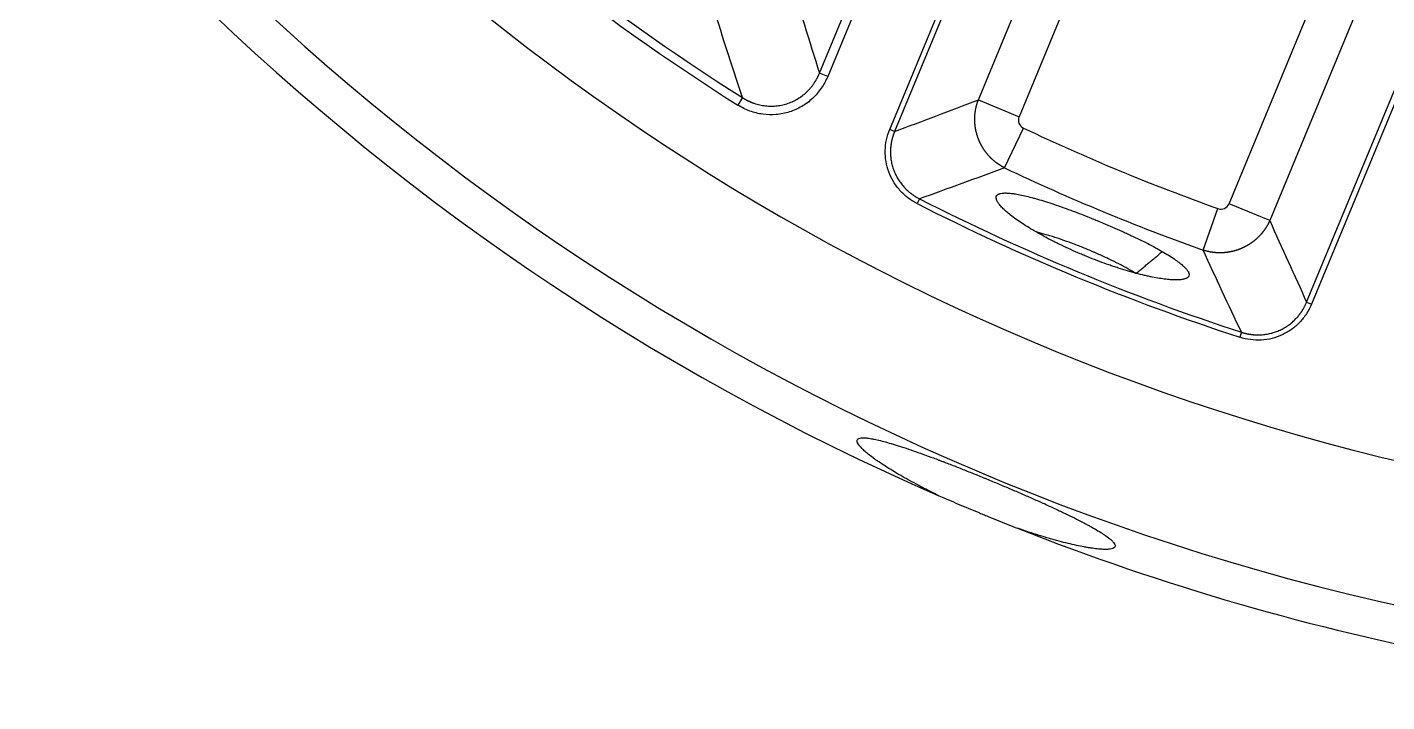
# Model space of a CAD drawing. Header units: millimetres. Extents: x 18 to 755, y 19 to 576.
# Drawn here: x 490.9 to 566.8, y 97.5 to 135.2 of the extents above; entities that cross this region are included whole.
import ezdxf

# ---------------------------------------------------------------- set-up
doc = ezdxf.new("R2010")
doc.units = ezdxf.units.MM
doc.layers.add('1', color=7, linetype='Continuous', true_color=0xffffff)

msp = doc.modelspace()

# ---------------------------------------------------------------- linework, layer by layer
at = {"layer": '1', "color": 7, "lineweight": -3}
for p, q in [((544.007, 131.105), (568.78, 190.914)), ((571.054, 189.972), (546.282, 130.163)), ((558.012, 125.305), (582.784, 185.114)), ((585.059, 184.172), (560.286, 124.363)), ((535.135, 132.598), (548.048, 163.771)), ((548.503, 163.582), (535.59, 132.409)), ((539.055, 129.454), (552.218, 161.234)), ((552.491, 161.12), (539.328, 129.341)), ((562.347, 119.806), (575.51, 151.586)), ((575.783, 151.473), (562.62, 119.693)), ((535.59, 132.409), (535.135, 132.598)), ((530.83, 131.229), (530.567, 130.813)), ((544.007, 131.105), (546.282, 130.163)), ((539.328, 129.341), (539.055, 129.454)), ((545.472, 127.305), (546.526, 129.53)), ((540.717, 125.577), (540.583, 125.314)), ((556.563, 122.711), (557.391, 125.03)), ((560.286, 124.363), (558.012, 125.305)), ((562.347, 119.806), (562.62, 119.693)), ((558.704, 118.127), (558.613, 117.846))]:
    msp.add_line(p, q, dxfattribs=at)
for radius, start, end in [(136.863, 90, 270), (129, 90, 270), (139, 203.48051, 246.51949), (124.92, 212.23044, 237.76956), (124.427, 212.23044, 237.76956), (118.347, 244.65302, 250.34884), (120.809, 244.65302, 250.34884), (124.456, 243.01503, 251.98683), (124.752, 243.01503, 251.98683), (139, 248.48051, 270)]:
    msp.add_arc((597.19, 236.483), radius, start, end, dxfattribs=at)
for points, degree in [([(533.465, 138.021), (534.011, 136.189), (534.568, 134.382), (535.135, 132.598)], 3), ([(530.83, 131.229), (530.233, 133.033), (529.646, 134.859), (529.07, 136.712)], 3), ([(539.328, 129.341), (540.882, 129.914), (542.442, 130.502), (544.007, 131.105)], 3), ([(545.472, 127.305), (543.881, 126.714), (542.296, 126.138), (540.717, 125.577)], 3), ([(560.286, 124.363), (560.967, 122.829), (561.654, 121.311), (562.347, 119.806)], 3), ([(552.811, 121.401), (554.284, 122.63)], 1), ([(558.704, 118.127), (557.984, 119.64), (557.271, 121.168), (556.563, 122.711)], 3)]:
    msp.add_open_spline(points, degree=degree, dxfattribs=at)
for points, knots in [([(535.59, 132.409), (535.493, 132.176), (535.374, 131.957), (535.09, 131.546), (534.924, 131.352), (534.558, 131.012), (534.359, 130.862), (533.925, 130.608), (533.694, 130.505), (533.219, 130.354), (532.969, 130.304), (532.47, 130.261), (532.221, 130.267), (531.722, 130.334), (531.477, 130.395), (531.008, 130.567), (530.781, 130.678), (530.567, 130.813)], [0, 0, 0, 0, 0.125, 0.125, 0.25, 0.25, 0.375, 0.375, 0.5, 0.5, 0.625, 0.625, 0.75, 0.75, 0.875, 0.875, 1, 1, 1, 1]), ([(530.83, 131.229), (530.838, 131.224), (530.855, 131.214), (530.879, 131.198), (530.904, 131.183), (530.929, 131.169), (530.953, 131.154), (530.978, 131.14), (531.003, 131.127), (531.027, 131.113), (531.052, 131.1), (531.076, 131.088), (531.101, 131.075), (531.125, 131.063), (531.149, 131.051), (531.173, 131.04), (531.197, 131.029), (531.221, 131.018), (531.245, 131.007), (531.269, 130.997), (531.292, 130.987), (531.316, 130.977), (531.339, 130.967), (531.362, 130.958), (531.385, 130.949), (531.453, 130.924), (531.565, 130.886), (531.722, 130.841), (531.878, 130.807), (532.09, 130.771), (532.36, 130.749), (532.686, 130.758), (533.004, 130.804), (533.312, 130.883), (533.608, 130.996), (533.894, 131.143), (534.165, 131.323), (534.372, 131.497), (534.525, 131.649), (534.632, 131.768), (534.735, 131.895), (534.809, 131.997), (534.857, 132.068), (534.882, 132.107), (534.906, 132.146), (534.931, 132.187), (534.955, 132.229), (534.979, 132.271), (535.003, 132.315), (535.026, 132.36), (535.049, 132.406), (535.072, 132.452), (535.093, 132.5), (535.115, 132.548), (535.128, 132.581), (535.135, 132.598)], [0, 0, 0, 0, 0.00566, 0.011286, 0.016879, 0.022438, 0.027961, 0.033449, 0.0389, 0.044314, 0.049691, 0.055028, 0.060327, 0.065586, 0.070804, 0.075981, 0.081116, 0.08621, 0.09126, 0.096266, 0.101229, 0.106147, 0.111019, 0.115846, 0.120627, 0.12536, 0.157663, 0.18934, 0.220315, 0.250518, 0.314144, 0.377208, 0.439371, 0.500319, 0.561213, 0.623318, 0.686319, 0.749876, 0.780095, 0.811091, 0.842795, 0.875128, 0.88387, 0.89277, 0.901824, 0.911028, 0.920379, 0.929873, 0.939506, 0.949275, 0.959175, 0.969201, 0.979351, 0.989618, 1, 1, 1, 1]), ([(545.472, 127.305), (545.464, 127.309), (545.448, 127.317), (545.423, 127.33), (545.399, 127.343), (545.375, 127.356), (545.351, 127.369), (545.327, 127.383), (545.303, 127.397), (545.28, 127.411), (545.256, 127.425), (545.233, 127.439), (545.209, 127.454), (545.186, 127.469), (545.163, 127.484), (545.141, 127.499), (545.118, 127.515), (545.095, 127.531), (545.073, 127.546), (545.051, 127.563), (545.029, 127.579), (545.007, 127.595), (544.985, 127.612), (544.963, 127.629), (544.942, 127.646), (544.921, 127.663), (544.899, 127.681), (544.879, 127.698), (544.858, 127.716), (544.837, 127.734), (544.817, 127.752), (544.797, 127.77), (544.777, 127.789), (544.757, 127.807), (544.737, 127.826), (544.718, 127.845), (544.699, 127.864), (544.68, 127.883), (544.661, 127.903), (544.642, 127.922), (544.624, 127.942), (544.606, 127.962), (544.588, 127.981), (544.57, 128.001), (544.552, 128.021), (544.535, 128.042), (544.518, 128.062), (544.501, 128.082), (544.484, 128.103), (544.467, 128.124), (544.451, 128.144), (544.435, 128.165), (544.419, 128.186), (544.403, 128.207), (544.388, 128.228), (544.373, 128.249), (544.358, 128.271), (544.343, 128.292), (544.328, 128.313), (544.314, 128.335), (544.3, 128.356), (544.286, 128.378), (544.272, 128.399), (544.259, 128.421), (544.246, 128.443), (544.233, 128.464), (544.22, 128.486), (544.207, 128.508), (544.195, 128.53), (544.183, 128.552), (544.171, 128.574), (544.159, 128.596), (544.148, 128.617), (544.136, 128.639), (544.125, 128.661), (544.115, 128.683), (544.104, 128.705), (544.094, 128.727), (544.083, 128.749), (544.073, 128.771), (544.064, 128.793), (544.054, 128.815), (544.045, 128.837), (544.036, 128.859), (544.027, 128.881), (544.018, 128.903), (544.007, 128.931), (543.994, 128.965), (543.979, 129.007), (543.965, 129.048), (543.951, 129.09), (543.938, 129.133), (543.925, 129.176), (543.913, 129.22), (543.901, 129.264), (543.89, 129.309), (543.879, 129.353), (543.87, 129.399), (543.86, 129.445), (543.852, 129.491), (543.844, 129.538), (543.837, 129.585), (543.83, 129.632), (543.825, 129.68), (543.82, 129.727), (543.815, 129.776), (543.812, 129.824), (543.809, 129.873), (543.807, 129.922), (543.806, 129.971), (543.806, 130.021), (543.806, 130.07), (543.807, 130.12), (543.809, 130.17), (543.812, 130.22), (543.816, 130.269), (543.82, 130.319), (543.826, 130.369), (543.832, 130.42), (543.839, 130.47), (543.847, 130.519), (543.856, 130.569), (543.865, 130.619), (543.876, 130.669), (543.887, 130.718), (543.899, 130.767), (543.912, 130.816), (543.926, 130.865), (543.941, 130.914), (543.956, 130.962), (543.972, 131.01), (543.989, 131.058), (544.001, 131.09), (544.007, 131.105)], [0, 0, 0, 0, 0.006177, 0.012357, 0.018539, 0.024722, 0.030908, 0.037094, 0.043281, 0.049469, 0.055656, 0.061844, 0.068031, 0.074216, 0.080401, 0.086583, 0.092764, 0.098942, 0.105117, 0.11129, 0.117458, 0.123623, 0.129783, 0.135939, 0.14209, 0.148236, 0.154376, 0.16051, 0.166637, 0.172758, 0.178872, 0.184979, 0.191077, 0.197168, 0.20325, 0.209323, 0.215387, 0.221442, 0.227486, 0.233521, 0.239545, 0.245559, 0.251561, 0.257552, 0.263531, 0.269498, 0.275452, 0.281394, 0.287323, 0.293238, 0.29914, 0.305028, 0.310901, 0.31676, 0.322604, 0.328434, 0.334247, 0.340045, 0.345828, 0.351593, 0.357343, 0.363076, 0.368791, 0.37449, 0.38017, 0.385833, 0.391478, 0.397105, 0.402714, 0.408303, 0.413874, 0.419425, 0.424957, 0.430469, 0.435962, 0.441434, 0.446887, 0.452318, 0.457729, 0.46312, 0.468489, 0.473837, 0.479163, 0.484468, 0.489751, 0.495013, 0.500252, 0.509941, 0.519704, 0.529542, 0.539452, 0.549434, 0.559485, 0.569606, 0.579795, 0.59005, 0.60037, 0.610753, 0.621198, 0.631704, 0.642269, 0.652891, 0.663569, 0.6743, 0.685083, 0.695917, 0.706799, 0.717728, 0.728702, 0.739718, 0.750775, 0.76187, 0.773003, 0.784169, 0.795369, 0.806598, 0.817856, 0.82914, 0.840447, 0.851777, 0.863125, 0.874491, 0.885872, 0.897265, 0.908669, 0.92008, 0.931498, 0.942919, 0.954342, 0.965763, 0.977182, 0.988595, 1, 1, 1, 1]), ([(546.282, 130.163), (546.234, 130.047), (546.232, 129.914), (546.321, 129.681), (546.412, 129.584), (546.526, 129.53)], [0, 0, 0, 0, 0.5, 0.5, 1, 1, 1, 1]), ([(540.583, 125.314), (540.401, 125.407), (540.231, 125.514), (539.911, 125.759), (539.762, 125.898), (539.491, 126.2), (539.371, 126.362), (539.163, 126.707), (539.074, 126.892), (538.933, 127.271), (538.882, 127.466), (538.815, 127.864), (538.801, 128.069), (538.81, 128.472), (538.833, 128.672), (538.917, 129.069), (538.977, 129.265), (539.055, 129.454)], [0, 0, 0, 0, 0.125, 0.125, 0.25, 0.25, 0.375, 0.375, 0.5, 0.5, 0.625, 0.625, 0.75, 0.75, 0.875, 0.875, 1, 1, 1, 1]), ([(539.328, 129.341), (539.325, 129.333), (539.319, 129.317), (539.309, 129.293), (539.3, 129.269), (539.291, 129.246), (539.282, 129.222), (539.273, 129.198), (539.264, 129.174), (539.256, 129.15), (539.248, 129.126), (539.24, 129.102), (539.233, 129.078), (539.225, 129.054), (539.218, 129.031), (539.211, 129.007), (539.205, 128.983), (539.198, 128.959), (539.192, 128.935), (539.186, 128.911), (539.18, 128.887), (539.174, 128.864), (539.169, 128.84), (539.164, 128.816), (539.159, 128.792), (539.154, 128.769), (539.149, 128.745), (539.145, 128.722), (539.141, 128.698), (539.137, 128.675), (539.133, 128.651), (539.129, 128.628), (539.126, 128.605), (539.123, 128.581), (539.12, 128.558), (539.117, 128.535), (539.114, 128.512), (539.112, 128.489), (539.11, 128.466), (539.108, 128.444), (539.106, 128.421), (539.104, 128.398), (539.103, 128.376), (539.101, 128.354), (539.1, 128.331), (539.099, 128.309), (539.098, 128.287), (539.095, 128.179), (539.1, 127.986), (539.133, 127.71), (539.191, 127.441), (539.273, 127.181), (539.38, 126.93), (539.51, 126.688), (539.665, 126.457), (539.793, 126.301), (539.877, 126.208), (539.911, 126.173), (539.945, 126.137), (539.981, 126.102), (540.017, 126.068), (540.054, 126.033), (540.092, 125.999), (540.131, 125.965), (540.171, 125.932), (540.212, 125.899), (540.254, 125.867), (540.297, 125.835), (540.34, 125.804), (540.384, 125.773), (540.43, 125.743), (540.476, 125.714), (540.523, 125.685), (540.57, 125.657), (540.618, 125.629), (540.668, 125.603), (540.701, 125.586), (540.717, 125.577)], [0, 0, 0, 0, 0.005809, 0.011607, 0.017393, 0.023167, 0.028928, 0.034677, 0.040413, 0.046136, 0.051845, 0.05754, 0.06322, 0.068886, 0.074536, 0.080171, 0.085791, 0.091394, 0.096981, 0.102551, 0.108104, 0.11364, 0.119158, 0.124658, 0.130139, 0.135602, 0.141046, 0.146471, 0.151876, 0.157261, 0.162626, 0.167971, 0.173295, 0.178598, 0.183879, 0.189139, 0.194378, 0.199594, 0.204787, 0.209959, 0.215107, 0.220232, 0.225334, 0.230412, 0.235466, 0.240496, 0.245502, 0.250483, 0.313708, 0.376574, 0.438826, 0.500224, 0.561607, 0.623859, 0.686739, 0.749991, 0.760912, 0.77195, 0.783101, 0.794364, 0.805735, 0.817213, 0.828793, 0.840475, 0.852253, 0.864126, 0.87609, 0.888141, 0.900278, 0.912495, 0.924791, 0.93716, 0.949601, 0.962109, 0.974681, 0.987312, 1, 1, 1, 1]), ([(546.444, 124.213), (546.324, 124.293), (546.211, 124.371), (545.999, 124.523), (545.901, 124.596), (545.718, 124.74), (545.634, 124.81), (545.537, 124.894), (545.519, 124.911), (545.482, 124.944), (545.464, 124.961), (545.412, 125.01), (545.313, 125.106), (545.233, 125.194), (545.143, 125.306), (545.105, 125.359), (545.061, 125.433), (545.042, 125.469), (545.028, 125.504), (545.019, 125.526), (545.015, 125.537), (544.999, 125.591), (544.994, 125.63), (545.002, 125.7), (545.013, 125.732), (545.053, 125.787), (545.081, 125.811), (545.136, 125.84), (545.156, 125.849), (545.189, 125.861), (545.201, 125.865), (545.225, 125.872), (545.289, 125.887), (545.364, 125.897), (545.5, 125.903), (545.575, 125.902), (545.741, 125.893), (545.832, 125.884), (545.955, 125.867), (545.98, 125.864), (546.032, 125.856), (546.109, 125.844), (546.191, 125.829), (546.358, 125.798), (546.476, 125.773), (546.724, 125.715), (546.854, 125.683), (547.059, 125.628), (547.129, 125.609), (547.236, 125.579), (547.273, 125.569), (547.345, 125.548), (547.529, 125.494), (547.719, 125.436), (548.03, 125.337), (548.19, 125.285), (548.518, 125.173), (548.685, 125.115), (548.9, 125.038), (548.944, 125.023), (549.03, 124.991), (549.074, 124.975), (549.204, 124.928), (549.291, 124.895), (549.553, 124.797), (549.729, 124.73), (550.083, 124.592), (550.261, 124.521), (550.486, 124.43), (550.531, 124.411), (550.621, 124.374), (550.666, 124.356), (550.801, 124.3), (550.891, 124.263), (551.158, 124.15), (551.334, 124.074), (551.683, 123.922), (551.856, 123.845), (552.112, 123.729), (552.239, 123.671), (552.365, 123.612), (552.449, 123.573), (552.491, 123.553), (552.697, 123.456), (552.858, 123.379), (553.17, 123.225), (553.321, 123.149), (553.613, 122.999), (553.755, 122.924), (553.926, 122.831), (553.96, 122.812), (554.027, 122.776), (554.126, 122.721), (554.222, 122.666), (554.284, 122.63)], [0, 0, 0, 0, 0.03125, 0.03125, 0.0625, 0.0625, 0.09375, 0.09375, 0.101563, 0.101563, 0.109375, 0.109375, 0.125, 0.15625, 0.15625, 0.1875, 0.1875, 0.203125, 0.210938, 0.210938, 0.21875, 0.21875, 0.25, 0.25, 0.28125, 0.28125, 0.3125, 0.3125, 0.328125, 0.328125, 0.335938, 0.335938, 0.34375, 0.375, 0.375, 0.40625, 0.40625, 0.4375, 0.4375, 0.445313, 0.445313, 0.453125, 0.46875, 0.46875, 0.5, 0.5, 0.53125, 0.53125, 0.546875, 0.546875, 0.554688, 0.554688, 0.5625, 0.59375, 0.59375, 0.625, 0.625, 0.65625, 0.65625, 0.664063, 0.664063, 0.671875, 0.671875, 0.6875, 0.6875, 0.71875, 0.71875, 0.75, 0.75, 0.757813, 0.757813, 0.765625, 0.765625, 0.78125, 0.78125, 0.8125, 0.8125, 0.84375, 0.84375, 0.859375, 0.867188, 0.867188, 0.875, 0.875, 0.90625, 0.90625, 0.9375, 0.9375, 0.96875, 0.96875, 0.976563, 0.976563, 0.984375, 1, 1, 1, 1]), ([(557.391, 125.03), (557.51, 124.987), (557.643, 124.992), (557.871, 125.093), (557.963, 125.188), (558.012, 125.305)], [0, 0, 0, 0, 0.5, 0.5, 1, 1, 1, 1]), ([(554.284, 122.63), (554.408, 122.559), (554.525, 122.489), (554.744, 122.353), (554.846, 122.287), (555.035, 122.159), (555.122, 122.097), (555.222, 122.021), (555.242, 122.006), (555.28, 121.976), (555.298, 121.962), (555.353, 121.918), (555.387, 121.889), (555.482, 121.805), (555.537, 121.752), (555.631, 121.651), (555.67, 121.603), (555.715, 121.534), (555.728, 121.512), (555.744, 121.48), (555.749, 121.469), (555.758, 121.448), (555.762, 121.438), (555.778, 121.388), (555.782, 121.351), (555.774, 121.283), (555.761, 121.252), (555.719, 121.196), (555.689, 121.171), (555.642, 121.144), (555.632, 121.139), (555.61, 121.129), (555.599, 121.124), (555.564, 121.11), (555.539, 121.102), (555.456, 121.08), (555.394, 121.068), (555.253, 121.052), (555.175, 121.048), (555.003, 121.045), (554.91, 121.048), (554.706, 121.06), (554.598, 121.07), (554.369, 121.097), (554.248, 121.113), (553.995, 121.154), (553.862, 121.179), (553.652, 121.22), (553.581, 121.235), (553.471, 121.259), (553.435, 121.267), (553.36, 121.284), (553.174, 121.327), (552.981, 121.375), (552.664, 121.459), (552.502, 121.504), (552.171, 121.602), (552.001, 121.654), (551.783, 121.724), (551.74, 121.738), (551.652, 121.767), (551.521, 121.81), (551.389, 121.855), (551.125, 121.947), (550.948, 122.011), (550.592, 122.144), (550.413, 122.213), (550.189, 122.303), (550.144, 122.321), (550.054, 122.358), (550.008, 122.376), (549.873, 122.432), (549.784, 122.469), (549.517, 122.583), (549.341, 122.66), (548.995, 122.817), (548.824, 122.897), (548.57, 123.019), (548.486, 123.06), (548.361, 123.122), (548.32, 123.143), (548.237, 123.184), (548.032, 123.288), (547.835, 123.392), (547.53, 123.558), (547.382, 123.641), (547.096, 123.806), (546.958, 123.888), (546.692, 124.053), (546.565, 124.134), (546.444, 124.213)], [0, 0, 0, 0, 0.03125, 0.03125, 0.0625, 0.0625, 0.09375, 0.09375, 0.101563, 0.101563, 0.109375, 0.109375, 0.125, 0.125, 0.15625, 0.15625, 0.1875, 0.1875, 0.203125, 0.203125, 0.210938, 0.210938, 0.21875, 0.21875, 0.25, 0.25, 0.28125, 0.28125, 0.3125, 0.3125, 0.320313, 0.320313, 0.328125, 0.328125, 0.34375, 0.34375, 0.375, 0.375, 0.40625, 0.40625, 0.4375, 0.4375, 0.46875, 0.46875, 0.5, 0.5, 0.53125, 0.53125, 0.546875, 0.546875, 0.554688, 0.554688, 0.5625, 0.59375, 0.59375, 0.625, 0.625, 0.65625, 0.65625, 0.664063, 0.664063, 0.671875, 0.6875, 0.6875, 0.71875, 0.71875, 0.75, 0.75, 0.757813, 0.757813, 0.765625, 0.765625, 0.78125, 0.78125, 0.8125, 0.8125, 0.84375, 0.84375, 0.859375, 0.859375, 0.867188, 0.867188, 0.875, 0.90625, 0.90625, 0.9375, 0.9375, 0.96875, 0.96875, 1, 1, 1, 1]), ([(560.286, 124.363), (560.282, 124.354), (560.275, 124.338), (560.264, 124.313), (560.252, 124.288), (560.24, 124.263), (560.228, 124.239), (560.215, 124.214), (560.203, 124.19), (560.19, 124.165), (560.177, 124.141), (560.164, 124.117), (560.15, 124.093), (560.136, 124.069), (560.123, 124.045), (560.108, 124.022), (560.094, 123.998), (560.079, 123.975), (560.065, 123.952), (560.05, 123.929), (560.034, 123.906), (560.019, 123.883), (560.003, 123.861), (559.988, 123.838), (559.972, 123.816), (559.956, 123.794), (559.939, 123.772), (559.923, 123.75), (559.906, 123.729), (559.889, 123.707), (559.872, 123.686), (559.855, 123.665), (559.837, 123.644), (559.82, 123.623), (559.802, 123.603), (559.784, 123.583), (559.766, 123.562), (559.748, 123.543), (559.729, 123.523), (559.711, 123.503), (559.692, 123.484), (559.673, 123.465), (559.654, 123.446), (559.635, 123.427), (559.616, 123.408), (559.597, 123.39), (559.577, 123.372), (559.558, 123.354), (559.538, 123.336), (559.518, 123.319), (559.498, 123.301), (559.478, 123.284), (559.458, 123.267), (559.438, 123.251), (559.418, 123.234), (559.398, 123.218), (559.377, 123.202), (559.357, 123.186), (559.336, 123.17), (559.315, 123.155), (559.294, 123.14), (559.274, 123.125), (559.253, 123.11), (559.232, 123.096), (559.211, 123.081), (559.19, 123.067), (559.169, 123.053), (559.147, 123.04), (559.126, 123.026), (559.105, 123.013), (559.084, 123), (559.062, 122.987), (559.041, 122.975), (559.02, 122.962), (558.998, 122.95), (558.977, 122.938), (558.955, 122.927), (558.934, 122.915), (558.912, 122.904), (558.891, 122.893), (558.87, 122.882), (558.848, 122.871), (558.827, 122.861), (558.805, 122.851), (558.784, 122.841), (558.762, 122.831), (558.735, 122.819), (558.701, 122.804), (558.661, 122.787), (558.62, 122.771), (558.578, 122.755), (558.536, 122.739), (558.494, 122.724), (558.451, 122.71), (558.408, 122.696), (558.364, 122.683), (558.319, 122.67), (558.274, 122.658), (558.229, 122.647), (558.183, 122.636), (558.137, 122.626), (558.09, 122.616), (558.044, 122.608), (557.996, 122.599), (557.949, 122.592), (557.901, 122.585), (557.852, 122.579), (557.804, 122.574), (557.755, 122.57), (557.706, 122.566), (557.657, 122.563), (557.607, 122.561), (557.557, 122.56), (557.508, 122.56), (557.458, 122.56), (557.407, 122.561), (557.357, 122.563), (557.307, 122.566), (557.257, 122.57), (557.207, 122.574), (557.156, 122.58), (557.106, 122.586), (557.056, 122.593), (557.006, 122.601), (556.956, 122.61), (556.906, 122.62), (556.856, 122.63), (556.807, 122.642), (556.758, 122.654), (556.709, 122.667), (556.66, 122.681), (556.611, 122.695), (556.579, 122.706), (556.563, 122.711)], [0, 0, 0, 0, 0.006177, 0.012356, 0.018538, 0.024721, 0.030906, 0.037092, 0.043279, 0.049466, 0.055654, 0.061841, 0.068027, 0.074213, 0.080397, 0.086579, 0.09276, 0.098938, 0.105113, 0.111285, 0.117453, 0.123618, 0.129778, 0.135934, 0.142085, 0.14823, 0.15437, 0.160504, 0.166631, 0.172752, 0.178866, 0.184972, 0.191071, 0.197161, 0.203243, 0.209316, 0.21538, 0.221435, 0.22748, 0.233514, 0.239538, 0.245552, 0.251554, 0.257545, 0.263524, 0.269491, 0.275445, 0.281387, 0.287316, 0.293231, 0.299133, 0.305021, 0.310895, 0.316754, 0.322598, 0.328427, 0.334241, 0.340039, 0.345822, 0.351588, 0.357337, 0.36307, 0.368786, 0.374484, 0.380165, 0.385829, 0.391474, 0.397101, 0.402709, 0.408299, 0.41387, 0.419421, 0.424953, 0.430466, 0.435959, 0.441431, 0.446884, 0.452316, 0.457727, 0.463118, 0.468487, 0.473835, 0.479162, 0.484467, 0.489751, 0.495012, 0.500252, 0.50994, 0.519703, 0.52954, 0.53945, 0.549431, 0.559483, 0.569603, 0.579791, 0.590046, 0.600365, 0.610748, 0.621193, 0.631699, 0.642263, 0.652885, 0.663562, 0.674294, 0.685077, 0.695911, 0.706793, 0.717721, 0.728695, 0.739711, 0.750768, 0.761863, 0.772996, 0.784163, 0.795362, 0.806592, 0.81785, 0.829134, 0.840441, 0.851771, 0.86312, 0.874486, 0.885867, 0.89726, 0.908664, 0.920077, 0.931495, 0.942916, 0.954339, 0.965762, 0.97718, 0.988594, 1, 1, 1, 1]), ([(552.811, 121.401), (552.672, 121.488), (552.524, 121.576), (552.287, 121.71), (552.206, 121.755), (552.08, 121.822), (552.038, 121.845), (551.952, 121.89), (551.908, 121.913), (551.688, 122.027), (551.506, 122.117), (551.132, 122.296), (550.94, 122.385), (550.717, 122.485), (550.692, 122.496), (550.643, 122.518), (550.618, 122.529), (550.543, 122.562), (550.492, 122.583), (550.342, 122.648), (550.242, 122.691), (549.94, 122.817), (549.739, 122.898), (549.436, 123.015), (549.335, 123.054), (549.133, 123.129), (549.033, 123.166), (548.736, 123.272), (548.543, 123.339), (548.259, 123.431), (548.166, 123.46), (548.027, 123.503), (547.981, 123.517), (547.89, 123.544), (547.845, 123.557), (547.622, 123.621), (547.453, 123.666), (547.286, 123.706), (547.28, 123.707), (547.274, 123.709)], [0, 0, 0, 0, 0.099616, 0.099616, 0.149425, 0.149425, 0.174329, 0.174329, 0.199233, 0.199233, 0.298849, 0.298849, 0.398466, 0.398466, 0.410918, 0.410918, 0.42337, 0.42337, 0.448274, 0.448274, 0.498082, 0.498082, 0.597699, 0.597699, 0.647507, 0.647507, 0.697315, 0.697315, 0.796932, 0.796932, 0.84674, 0.84674, 0.871644, 0.871644, 0.896548, 0.896548, 0.996165, 0.996165, 1, 1, 1, 1]), ([(562.62, 119.693), (562.542, 119.505), (562.448, 119.326), (562.229, 118.989), (562.102, 118.829), (561.822, 118.535), (561.67, 118.403), (561.343, 118.168), (561.165, 118.065), (560.798, 117.895), (560.608, 117.829), (560.216, 117.731), (560.013, 117.701), (559.61, 117.678), (559.409, 117.686), (559.006, 117.738), (558.807, 117.783), (558.613, 117.846)], [0, 0, 0, 0, 0.125, 0.125, 0.25, 0.25, 0.375, 0.375, 0.5, 0.5, 0.625, 0.625, 0.75, 0.75, 0.875, 0.875, 1, 1, 1, 1]), ([(558.704, 118.127), (558.712, 118.125), (558.728, 118.119), (558.753, 118.112), (558.777, 118.104), (558.802, 118.097), (558.826, 118.09), (558.851, 118.083), (558.875, 118.077), (558.899, 118.07), (558.924, 118.064), (558.948, 118.058), (558.973, 118.053), (558.997, 118.047), (559.022, 118.042), (559.046, 118.037), (559.07, 118.032), (559.095, 118.027), (559.119, 118.023), (559.143, 118.019), (559.167, 118.015), (559.192, 118.011), (559.216, 118.008), (559.24, 118.004), (559.264, 118.001), (559.288, 117.998), (559.312, 117.995), (559.335, 117.993), (559.359, 117.991), (559.383, 117.988), (559.406, 117.986), (559.43, 117.985), (559.454, 117.983), (559.477, 117.982), (559.5, 117.981), (559.523, 117.98), (559.547, 117.979), (559.57, 117.978), (559.592, 117.978), (559.615, 117.978), (559.638, 117.977), (559.661, 117.978), (559.683, 117.978), (559.706, 117.978), (559.728, 117.979), (559.75, 117.98), (559.772, 117.981), (559.88, 117.986), (560.072, 118.005), (560.345, 118.06), (560.608, 118.139), (560.861, 118.241), (561.103, 118.367), (561.334, 118.516), (561.552, 118.688), (561.698, 118.828), (561.784, 118.92), (561.817, 118.956), (561.849, 118.993), (561.881, 119.031), (561.913, 119.07), (561.944, 119.11), (561.975, 119.15), (562.006, 119.192), (562.036, 119.234), (562.066, 119.278), (562.095, 119.322), (562.123, 119.367), (562.151, 119.413), (562.178, 119.459), (562.204, 119.507), (562.23, 119.555), (562.255, 119.604), (562.279, 119.653), (562.303, 119.704), (562.325, 119.755), (562.34, 119.789), (562.347, 119.806)], [0, 0, 0, 0, 0.00581, 0.011608, 0.017395, 0.02317, 0.028932, 0.034682, 0.040418, 0.046141, 0.051851, 0.057546, 0.063227, 0.068893, 0.074544, 0.080179, 0.085799, 0.091402, 0.096989, 0.102559, 0.108113, 0.113648, 0.119166, 0.124666, 0.130148, 0.13561, 0.141054, 0.146479, 0.151884, 0.157269, 0.162634, 0.167978, 0.173302, 0.178605, 0.183886, 0.189146, 0.194383, 0.199599, 0.204792, 0.209963, 0.215111, 0.220235, 0.225337, 0.230414, 0.235468, 0.240497, 0.245503, 0.250483, 0.313717, 0.376586, 0.438835, 0.500224, 0.561617, 0.623872, 0.686748, 0.749991, 0.760914, 0.771952, 0.783105, 0.794369, 0.805741, 0.817219, 0.828801, 0.840482, 0.852261, 0.864134, 0.876098, 0.88815, 0.900286, 0.912503, 0.924798, 0.937167, 0.949607, 0.962113, 0.974684, 0.987314, 1, 1, 1, 1]), ([(541.807, 108.993), (541.608, 109.09), (541.415, 109.185), (541.038, 109.376), (540.671, 109.565), (540.325, 109.751), (540.074, 109.89), (539.95, 109.959), (539.829, 110.028), (539.748, 110.074), (539.709, 110.097), (539.512, 110.21), (539.363, 110.299), (539.078, 110.473), (538.808, 110.642), (538.565, 110.803), (538.394, 110.92), (538.338, 110.958), (538.258, 111.015), (538.231, 111.034), (538.18, 111.072), (538.155, 111.09), (538.031, 111.181), (537.94, 111.251), (537.775, 111.384), (537.626, 111.511), (537.508, 111.625), (537.433, 111.705), (537.41, 111.731), (537.378, 111.769), (537.368, 111.781), (537.349, 111.805), (537.34, 111.817), (537.298, 111.875), (537.273, 111.917), (537.24, 111.994), (537.223, 112.062), (537.241, 112.115), (537.275, 112.16), (537.3, 112.179), (537.335, 112.193)], [0, 0, 0, 0, 0.0625, 0.0625, 0.125, 0.1875, 0.1875, 0.21875, 0.234375, 0.234375, 0.25, 0.25, 0.3125, 0.3125, 0.375, 0.4375, 0.4375, 0.46875, 0.46875, 0.484375, 0.484375, 0.5, 0.5, 0.5625, 0.5625, 0.625, 0.6875, 0.6875, 0.71875, 0.71875, 0.734375, 0.734375, 0.75, 0.75, 0.8125, 0.8125, 0.875, 0.9375, 0.9375, 1, 1, 1, 1]), ([(537.335, 112.193), (537.371, 112.208), (537.416, 112.218), (537.523, 112.229), (537.647, 112.231), (537.807, 112.215), (537.941, 112.196), (537.987, 112.188), (538.061, 112.175), (538.086, 112.171), (538.137, 112.161), (538.163, 112.156), (538.297, 112.128), (538.526, 112.076), (538.786, 112.007), (539.061, 111.929), (539.206, 111.886), (539.435, 111.816), (539.513, 111.791), (539.634, 111.752), (539.674, 111.739), (539.757, 111.713), (539.798, 111.699), (540.008, 111.63), (540.355, 111.513), (540.722, 111.383), (541.101, 111.247), (541.296, 111.175), (541.596, 111.064), (541.698, 111.026), (541.852, 110.967), (541.904, 110.948), (542.008, 110.908), (542.06, 110.889), (542.321, 110.789), (542.743, 110.626), (543.174, 110.455), (543.609, 110.282), (543.829, 110.193), (544.108, 110.08), (544.163, 110.057), (544.275, 110.011), (544.442, 109.943), (544.609, 109.874), (544.941, 109.737), (545.382, 109.553), (545.817, 109.367), (546.142, 109.228), (546.249, 109.182), (546.411, 109.112), (546.464, 109.088), (546.572, 109.042), (546.625, 109.018), (546.89, 108.902), (547.098, 108.811), (547.504, 108.629), (547.9, 108.45), (548.278, 108.275), (548.508, 108.166), (548.554, 108.145), (548.645, 108.102), (548.69, 108.08), (548.824, 108.016), (548.911, 107.974), (549.168, 107.85), (549.495, 107.688), (549.793, 107.534), (550.006, 107.422), (550.11, 107.367), (550.209, 107.312), (550.274, 107.276), (550.307, 107.258), (550.465, 107.17), (550.582, 107.102), (550.799, 106.972), (550.997, 106.848), (551.16, 106.734), (551.269, 106.652), (551.303, 106.626), (551.35, 106.587), (551.365, 106.575), (551.395, 106.55), (551.409, 106.537), (551.476, 106.477), (551.564, 106.386), (551.613, 106.309), (551.628, 106.273)], [0, 0, 0, 0, 0.03125, 0.03125, 0.0625, 0.09375, 0.09375, 0.109375, 0.109375, 0.117188, 0.117188, 0.125, 0.125, 0.15625, 0.1875, 0.1875, 0.21875, 0.21875, 0.234375, 0.234375, 0.242188, 0.242188, 0.25, 0.25, 0.28125, 0.3125, 0.3125, 0.34375, 0.34375, 0.359375, 0.359375, 0.367188, 0.367188, 0.375, 0.375, 0.40625, 0.4375, 0.4375, 0.46875, 0.46875, 0.476563, 0.476563, 0.484375, 0.5, 0.5, 0.53125, 0.5625, 0.5625, 0.578125, 0.578125, 0.585938, 0.585938, 0.59375, 0.59375, 0.625, 0.625, 0.65625, 0.6875, 0.6875, 0.695313, 0.695313, 0.703125, 0.703125, 0.71875, 0.71875, 0.75, 0.78125, 0.78125, 0.796875, 0.804688, 0.804688, 0.8125, 0.8125, 0.84375, 0.84375, 0.875, 0.90625, 0.90625, 0.921875, 0.921875, 0.929688, 0.929688, 0.9375, 0.9375, 0.96875, 1, 1, 1, 1]), ([(541.807, 108.993), (541.986, 108.916), (542.344, 108.761), (542.887, 108.529), (543.436, 108.297), (543.807, 108.143), (544.039, 108.047), (544.086, 108.028), (544.179, 107.989), (544.226, 107.97), (544.366, 107.912), (544.459, 107.874), (544.738, 107.76), (545.109, 107.609), (545.659, 107.388), (546.022, 107.244), (546.203, 107.173)], [0, 0, 0, 0, 0.125, 0.25, 0.375, 0.5, 0.5, 0.53125, 0.53125, 0.5625, 0.5625, 0.625, 0.625, 0.75, 0.875, 1, 1, 1, 1]), ([(551.628, 106.273), (551.642, 106.238), (551.647, 106.207), (551.639, 106.151), (551.614, 106.101), (551.554, 106.064), (551.476, 106.034), (551.428, 106.021), (551.357, 106.01), (551.342, 106.008), (551.311, 106.004), (551.264, 106), (551.212, 105.997), (551.102, 105.994), (550.939, 105.996), (550.744, 106.012), (550.533, 106.035), (550.419, 106.05), (550.267, 106.073), (550.236, 106.078), (550.173, 106.088), (550.141, 106.093), (550.044, 106.11), (549.978, 106.121), (549.774, 106.16), (549.489, 106.217), (549.179, 106.289), (548.856, 106.367), (548.688, 106.41), (548.47, 106.468), (548.426, 106.48), (548.337, 106.504), (548.292, 106.517), (548.157, 106.554), (548.065, 106.58), (547.788, 106.66), (547.411, 106.773), (547.018, 106.899), (546.616, 107.031), (546.411, 107.1), (546.203, 107.173)], [0, 0, 0, 0, 0.0625, 0.0625, 0.125, 0.1875, 0.1875, 0.25, 0.25, 0.265625, 0.265625, 0.28125, 0.3125, 0.3125, 0.375, 0.4375, 0.4375, 0.5, 0.5, 0.515625, 0.515625, 0.53125, 0.53125, 0.5625, 0.5625, 0.625, 0.6875, 0.6875, 0.75, 0.75, 0.765625, 0.765625, 0.78125, 0.78125, 0.8125, 0.8125, 0.875, 0.9375, 0.9375, 1, 1, 1, 1])]:
    msp.add_open_spline(points, degree=3, knots=knots, dxfattribs=at)

doc.saveas('drawing.dxf')
